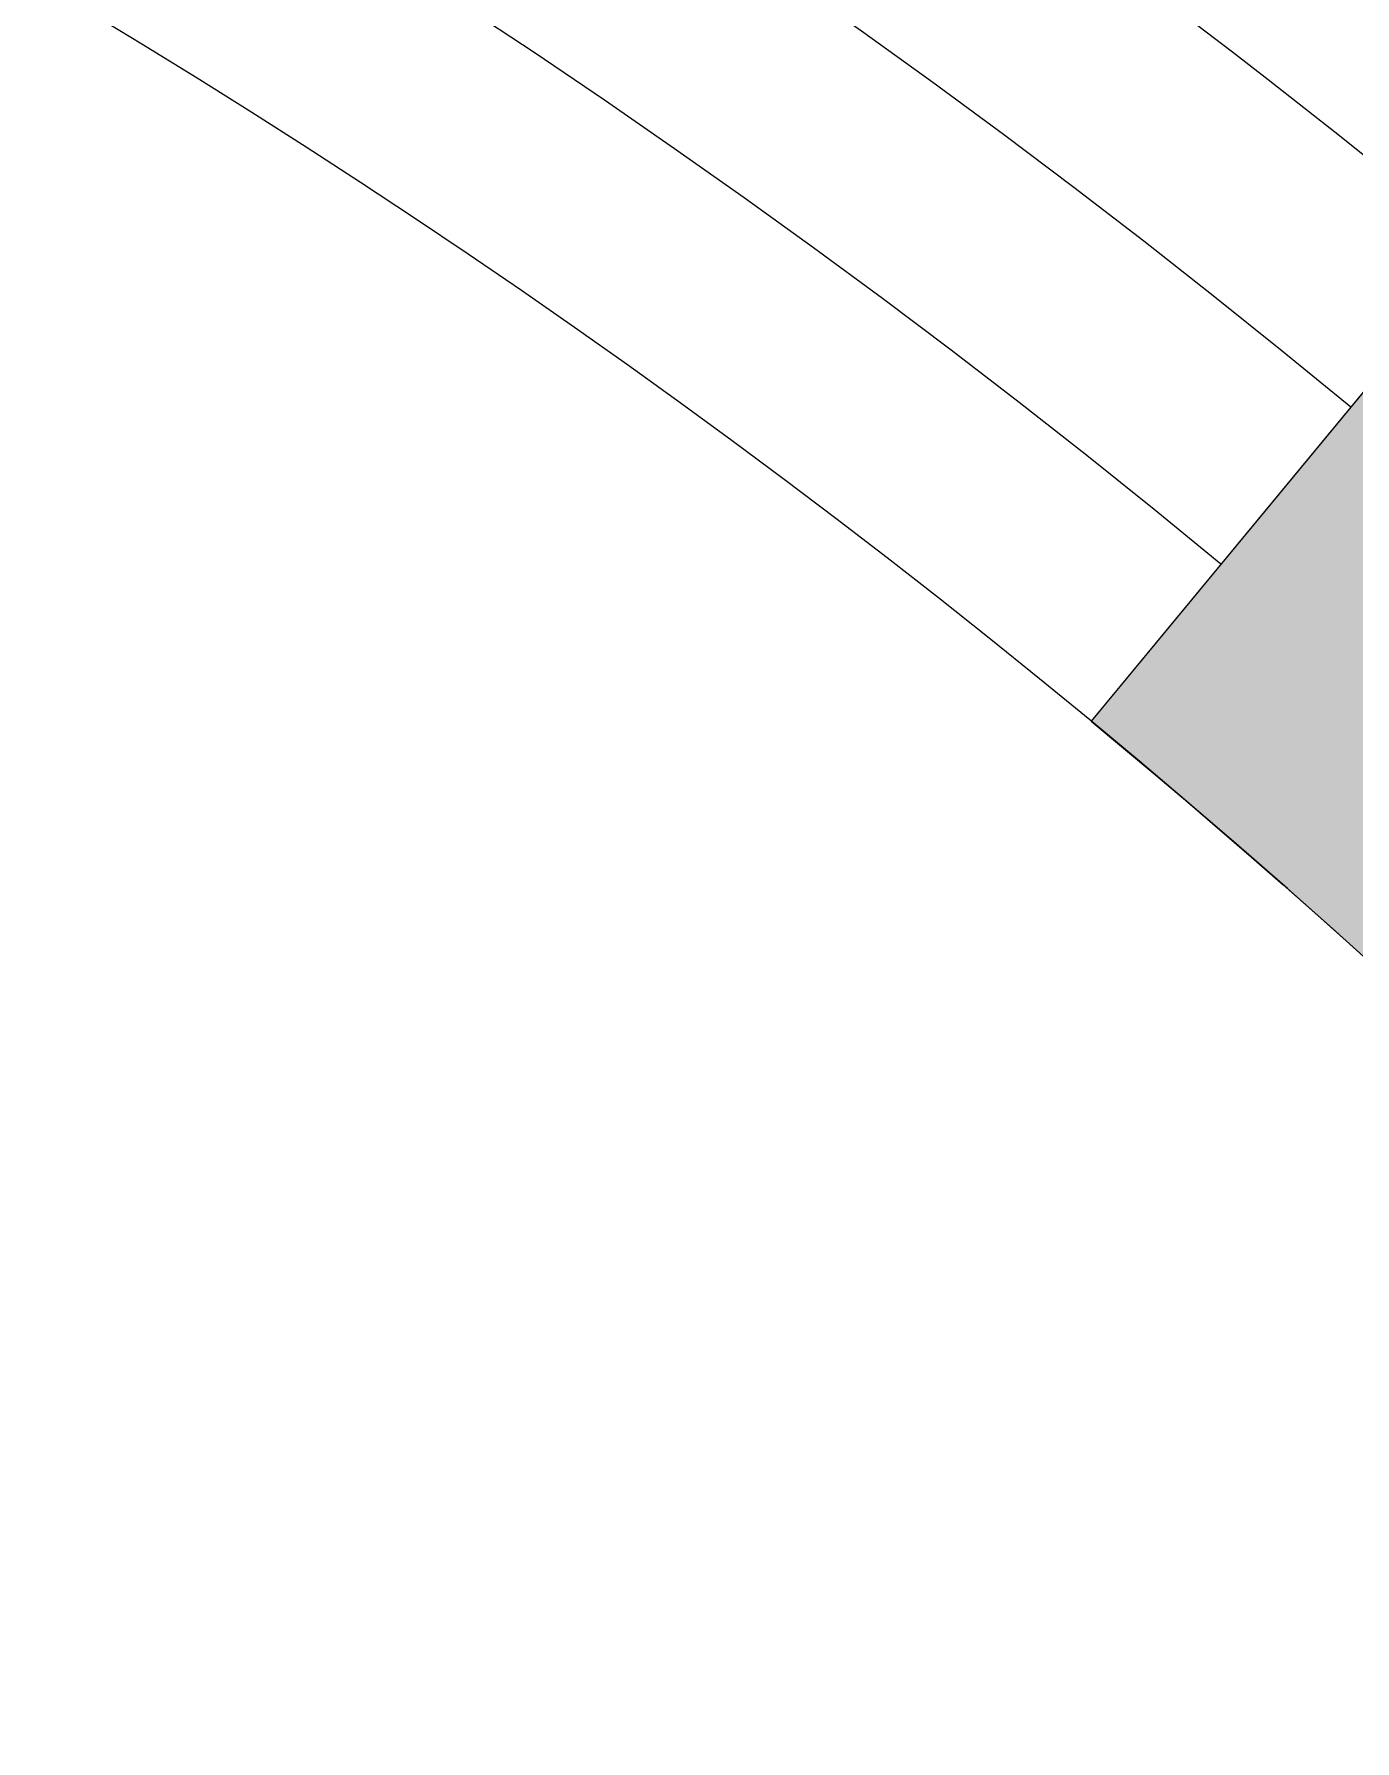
# Model space of a CAD drawing. Header units: inches. Extents: x 484217 to 497210, y -26946 to -21493.
# Drawn here: x 486297.7 to 486365.7, y -23141 to -23053 of the extents above; entities that cross this region are included whole.
import ezdxf

# ---------------------------------------------------------------- set-up
doc = ezdxf.new("R2010")
doc.units = ezdxf.units.IN
doc.header["$LTSCALE"] = 20
doc.header["$MEASUREMENT"] = 0
doc.layers.add('Grass', color=90, linetype='Continuous')

msp = doc.modelspace()

# ---------------------------------------------------------------- hatches: boundary and pattern name
at = {"layer": 'Grass'}
h = msp.add_hatch(dxfattribs=at)
h.set_pattern_fill('AR-SAND', color=256, scale=1.5)
h.set_pattern_definition([(37.49999999999999, (-244834.0948110266, 13368.67617074096), (-0.09449003716441223, 2.890235653519738), [0, -2.28, 0, -2.55, 0, -2.4375]), (7.499999999999999, (-244834.0948110266, 13368.67617074096), (2.654665057901591, 4.233219097844611), [0, -1.23, 0, -2.055, 0, -0.7874999999999999]), (327.5, (-244835.9398110266, 13368.67617074096), (4.671212792627243, 0.008488580305447413), [0, -0.75, 0, -2.7, 0, -3.525]), (317.5, (-244835.9398110266, 13368.67617074096), (4.50918990685844, 1.316513347401374), [0, -0.375, 0, -1.77, 0, -2.025])])
edge = h.paths.add_edge_path()
edge.add_arc((486082.7102517646, -23414.35932353996), 464.8885633487714, 129.5789181852779, 151.4911101854538, ccw=False)
edge.add_line((485786.5109486547, -23056.04751914371), (485813.2708470721, -23088.41892375778))
edge.add_arc((486082.7102517638, -23414.35932353914), 422.8885633476546, 129.5789181852575, 148.3520474246445)
edge.add_line((485722.7102517656, -23192.47030395595), (485674.1926494294, -23192.47028614787))
edge = h.paths.add_edge_path()
edge.add_arc((486082.7105147977, -23414.35932353966), 464.8885633485761, 28.50888981451696, 50.42108181469284)
edge.add_line((486378.9098179077, -23056.04751914371), (486352.1499194903, -23088.41892375778))
edge.add_arc((486082.7105147985, -23414.35932353879), 422.8885633474225, 31.64795257531938, 50.421081814706326, ccw=False)
edge.add_line((486442.7105147966, -23192.47030395595), (486491.2281171329, -23192.47028614787))

# ---------------------------------------------------------------- linework, layer by layer
msp.add_line((486378.9098961438, -23056.04751914371, 6.930000000000007), (486352.1499977264, -23088.41892375779, 6.930000000000007))
at = {"elevation": 6.930000000000007}
msp.add_lwpolyline([(486491.2281171329, -23192.47028614787, 0.09590237550287603), (486378.9098179077, -23056.04751914371), (486352.1499194903, -23088.41892375778, -0.08209692858393211), (486442.7105147966, -23192.47030395595)], format="xyb", close=True, dxfattribs=at)
for radius, start, end in [(464.8885633500545, 28.50884775451103, 123.6525355644666), (454.3885633500545, 50.42104864819947, 123.5150811236122), (443.8885633500545, 50.42104786363731, 123.3710862480721), (433.3885633500545, 50.42104704130934, 123.2200717499347), (422.8885633500545, 31.64795257536514, 148.3520474246349)]:
    msp.add_arc((486082.7102517656, -23414.35932354065, 6.930000000000007), radius, start, end)

doc.saveas('drawing.dxf')
